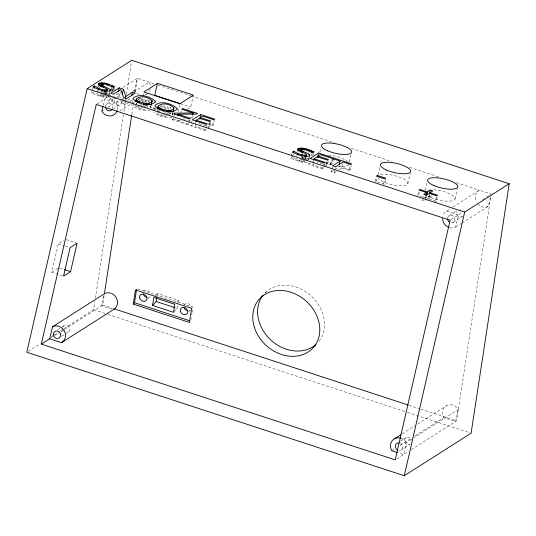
<?xml version="1.0" encoding="UTF-8"?>
<svg xmlns="http://www.w3.org/2000/svg" width="536" height="536" viewBox="0 0 536 536"><rect width="100%" height="100%" fill="white"/><g stroke="black" fill="none" stroke-linecap="round" stroke-linejoin="round"><path stroke-width="0.4" stroke-dasharray="2.68 2.01" d="M135.045 104.956L135.032 105.518C137.651 108.781 142.63 109.284 146.589 109.297M150.355 107.783L150.415 106.094M172.19 114.918L172.88 112.292M411.306 449.65L456.572 420.834L490.715 197.355M64.079 328.528L93.619 309.721L94.879 301.46M95.381 298.157L123.387 114.791M123.896 111.488L125.283 102.403M125.404 101.572L125.786 99.1M126.543 94.142L131.461 61.928M64.441 329.426L102.678 305.085L104.413 293.748M131.782 114.624L133.544 103.066M135.313 91.515L137.33 78.303L153.899 83.723M157.155 295.075L157.396 293.473L178.381 300.334L178.133 301.935M174.066 311.731L177.155 308.354L177.644 305.145M190.943 319.536L191.185 317.962M191.667 314.813L191.908 313.238M192.029 312.455L192.873 306.94L136.673 288.562M108.768 96.694C102.932 98.316 96.828 95.301 91.602 92.916L91.944 91.421M92.118 90.671L92.802 87.676M62.786 275.873L51.771 272.268L58.29 243.813L63.905 240.235M97.766 87.408L98.108 85.914M97.974 87.1L98.323 85.606M105.492 95.797L102.316 95.911L97.378 94.436L98.235 90.691M99.073 89.378L99.589 87.134M100.239 96.333L100.58 94.832M100.755 94.081L101.264 91.837M101.338 95.71L102.195 91.964M101.92 96.735L102.436 94.49M102.611 93.74L103.12 91.495M103.542 94.537L104.058 92.293M103.455 97.009L103.796 95.509M103.971 94.758L104.486 92.514M105.11 93.813L105.458 92.313M105.244 93.847L105.585 92.346M104.935 97.177L105.284 95.676M105.451 94.932L105.967 92.681M103.12 105.545L104.58 99.153L116.379 103.013L120.56 100.353M106.128 93.947L106.47 92.453M106.168 97.217L106.51 95.723M106.684 94.973L107.193 92.728M107.602 95.649L108.285 92.654M108.145 96.969L109.17 92.473M109.203 94.751L109.8 92.205M109.572 94.651L109.914 93.15M111.193 90.035L111.709 87.783M116.171 97.606L112.185 100.138L109.398 99.227L110.429 94.731M111.454 91.475L112.145 88.474M112.473 91.421L113.156 88.427M112.674 90.591L113.19 88.346M112.902 90.664L113.411 88.42M114.248 89.807L114.59 88.313M112.185 100.138L112.533 98.644M112.225 97.431L117.873 93.834L118.215 92.339M120.272 97.86L119.495 95.488L120.352 91.743M128.975 102.229L125.444 104.473L122.101 103.381L122.617 101.136M122.784 100.386L123.3 98.142M124.419 102.443L125.109 99.448M125.444 104.473L126.643 99.234M133.189 91.174L134.583 90.289L137.33 78.303L122.697 87.623M132.117 102.765L132.633 100.52M136.311 105.177L136.827 102.925M136.861 107.227L137.203 105.733M138.69 100.085L139.032 98.584M138.013 107.77L138.871 104.024M139.695 100.641L140.378 97.646M140.794 101.338L141.651 97.592M139.782 106.785L140.298 104.54M141.886 100.775L142.623 97.579M142.804 96.781L143.715 92.782M142.02 102.168L143.045 97.673M140.975 108.734L141.316 107.234M141.491 106.49L142.006 104.239M143.608 101.619L144.291 98.624M142.804 107.562L143.32 105.317M145.082 101.947L145.939 98.202M144.244 107.77L144.754 105.518M146.656 102.41L147.346 99.415M145.631 107.85L146.315 104.855M147.099 107.053L147.447 105.552M148.264 102.182L148.78 99.937M104.044 295.343L101.666 305.728L111.89 309.071M149.611 101.974L150.12 99.73M150.69 107.22L151.038 105.719M153.778 110.657L154.636 106.912M157.035 111.91L157.55 109.666M158.147 112.312L158.656 110.068M167.976 112.741L167.118 116.486L162.803 115.876L158.69 114.369L159.547 110.624M160.519 107.227L161.035 104.976M161.524 107.783L162.04 105.532M162.797 107.729L163.312 105.478M161.269 115.428L161.611 113.927M164.023 108.553L164.706 105.559M162.803 115.876L163.661 112.131M165.262 109.505L166.294 105.009M164.632 114.704L165.323 111.709M166.91 109.083L167.601 106.088M165.731 116.406L166.589 112.661M168.492 109.552L169.349 105.806M168.76 114.939L169.276 112.694M170.093 109.324L170.783 106.329M169.925 114.751L170.441 112.506M172.525 114.362L172.867 112.861M180.552 120.185L176.512 120.211L188.953 124.285L187.955 124.921L172.284 119.796L172.8 117.552M172.284 119.796L173.329 119.133L174.187 115.387M178.053 111.743L179.694 104.554M180.98 112.225L181.322 110.724M187.325 109.25L190.722 107.093L193.101 96.701M187.955 124.921L188.297 123.421M189.295 122.784L189.985 119.789M191.935 118.222L192.618 115.227M206.963 125.344L205.931 129.839L204.933 130.476L190.903 125.886L191.935 121.391M195.231 124.727L195.747 122.483M204.933 130.476L205.275 128.975M209.529 122.349L208.323 127.588L209.328 126.952L210.353 122.456M208.457 124.432L212.403 125.719L213.603 120.479M212.403 125.719L213.402 125.082L214.434 120.587M307.456 162.174C301.701 163.071 295.993 160.559 290.914 158.127L291.256 156.626M291.43 155.876L291.946 153.631M290.914 158.127L292.328 157.229L293.011 154.234M304.803 161.001C300.508 161.812 296.046 159.648 292.535 157.296L293.226 154.301M296.971 152.244L297.433 150.388M296.689 159.641L297.031 158.147M299.55 161.537L300.582 157.041M301.956 155.802L302.471 153.557M301.232 161.946L301.58 160.445M301.748 159.695L302.438 156.7M301.976 159.621L302.659 156.626M302.853 159.741L303.369 157.497M302.773 162.214L303.798 157.718M304.254 159.768L304.77 157.517M304.254 162.381L304.595 160.887M304.763 160.137L305.453 157.142M305.306 158.763L305.661 157.256M305.44 159.159L305.781 157.658M305.822 160.927L306.679 157.182M308.039 155.299L308.729 152.304M306.914 160.854L307.771 157.108M308.146 159.179L308.488 157.678M308.595 159.654L309.111 157.41M308.883 159.855L309.399 157.611M313.955 163.969L312.696 164.773L323.744 168.384L322.739 169.021L308.716 164.438L309.058 162.937M310.94 155.929L311.456 153.685M311.959 155.876L312.327 154.301M313.56 155.018L313.902 153.517M313.044 163.272L313.553 161.028M319.825 152.325L320.923 147.527M322.739 169.021L323.255 166.776M323.429 166.026L323.938 163.781M324.086 166.89L324.769 163.889M326.303 165.389L327.335 160.894M328.166 161.008L327.134 165.497L316.843 162.133M325.473 162.723L330.21 164.271L331.235 159.775M330.21 164.271L331.208 163.634L332.24 159.138M332.4 159.353L331.201 164.592L332.206 163.956L333.064 160.21M336.286 171.493L334.25 172.786L331.268 171.815L331.784 169.564M331.952 168.813L332.467 166.569M334.25 172.786L335.449 167.547M339 169.765L341.72 168.036L342.745 163.54M349.392 161.906L351.033 154.71M341.72 168.036L349.251 170.495L350.45 165.256M349.251 170.495L350.256 169.858L351.281 165.363M375.106 181.389L375.964 177.644M375.964 181.483L376.821 177.738M378.074 174.81L379.903 166.823M383.602 184.17L384.634 179.674M385.491 179.768L384.459 184.263L376.734 181.738M407.822 183.593L410.201 173.208M417.745 195.278L418.77 190.782M419.34 191.7L418.482 195.446L426.087 197.931L428.961 196.109L429.303 194.608M422.649 198.843L423.333 195.848M425.262 190.246L427.092 182.253M425.35 197.764L425.691 196.27M425.149 199.66L425.839 196.665M426.087 197.931L426.435 196.437M427.681 199.332L428.706 194.836M437.229 196.745L436.197 201.241L428.592 198.755L429.45 195.01M428.592 198.755L431.46 196.926L431.808 195.426M436.317 197.328L435.286 201.817L436.197 201.241M455.01 199.024L457.389 188.639M411.246 439.453L406.328 442.582L403.581 454.568L398.054 452.759M449.938 227.753A9.206 8.402 57.5 0 0 453.711 227.793L455.701 227.023L458.474 214.903L446.615 211.023A9.206 8.402 57.5 0 0 442.796 216.202M461.965 223.036L488.43 206.193L490.474 197.295M458.293 409.504L455.546 421.484L443.687 417.611L442.796 415.507A9.152 8.355 57.5 0 1 447.439 405.203A9.152 8.355 57.5 0 1 458.293 409.504L414.053 437.664M97.09 89.68L97.083 90.403L97.894 91.214M147.996 298.565L150.053 296.314A4.033 3.317 42.4 0 1 148.646 297.319M155.346 295.725L157.396 293.473M176.833 302.023L178.381 300.334M188.692 311.851L190.233 310.163M265.153 292.924L266.231 291.752M152.787 109.344L153.966 107.91L153.872 107.153L152.432 105.612M91.602 92.916L93.016 92.018L97.378 94.436M96.929 104.024L110.155 95.602M109.398 99.227L111.522 97.88M116.835 97.184L119.495 95.488M107.187 103.716L116.098 98.041M101.84 111.133L104.627 109.364M108.105 107.146L119.253 100.044M121.257 99.904L123.347 98.577M133.799 91.924L149.122 82.162A9.125 8.328 57.5 0 1 150.415 86.671M113.083 109.123L119.937 104.761M127.776 100.306L131.126 98.175M129.679 101.78L133.913 99.086M119.903 111.006L132.446 103.019M133.142 102.577L134.536 101.686M138.02 99.468L140.807 97.693M144.988 95.033L146.382 94.148M144.553 101.806L148.626 99.214M190.903 125.886L193.02 124.54M196.149 125.424L194.89 126.228L205.931 129.839M51.771 272.268L58.786 267.806M308.716 164.438L312.95 161.738M57.808 329.633L59.864 328.327M62.605 326.585L63.972 325.707M28.207 351.361L40.167 343.75M51.416 336.588L53.526 335.241M54.23 334.792L57.747 332.555M60.561 330.766L63.375 328.977M51.094 337.921L53.908 336.132M54.605 335.683L60.226 332.112M60.93 331.663L63.737 329.875M61.6 336.387L65.707 333.767M66.397 333.332L67.764 332.461M331.268 171.815L333.982 170.079M334.665 169.651L338.739 167.058M423.453 199.613L422.308 200.343L424.807 201.161L425.959 200.43M446.615 211.023L450.099 208.805M452.887 207.037L479.345 190.186L491.224 194.059L482.166 199.821M449.282 215.646L456.819 210.849M450.816 219.773L462.655 212.243M453.121 222.366L462.032 216.698M455.701 227.023L461.268 223.479M402.255 433.805L414.898 425.758M417.705 423.976L446.495 405.645M400.553 441.141L406.033 437.657M391.729 450.689L394.536 448.9M400.151 445.322L412.09 437.724M414.898 435.935L443.687 417.611M400.968 450.046L409.879 444.378A3.873 3.531 57.5 0 1 404.714 442.441A3.873 3.531 57.5 0 1 406.603 437.41A3.873 3.531 57.5 0 1 411.434 440.224M396.627 458.997L408.499 451.439M136.05 103.863L136.948 103.408M154.777 109.994L155.956 109.411M488.43 206.193L486.44 206.956A9.206 8.402 57.5 0 1 477.951 204.115M150.234 110.295C143.956 110.825 136.385 109.666 131.856 105.023L131.776 104.265M172.063 117.438C165.792 117.967 158.221 116.801 153.691 112.165M173.329 119.133L176.538 119.099M182.944 119.046L185.349 119.026M187.828 120.131L191.868 120.104M157.879 85.03L190.501 95.703M191.298 95.957L334.524 142.817M351.234 148.278L391.816 161.557M409.323 167.286L438.763 176.914M456.27 182.642L479.345 190.186A9.206 8.402 57.5 0 0 476.524 202.146M180.552 103.763L190.722 107.093M117.873 93.834L121.397 94.993M190.662 117.645L192.223 118.154M208.725 123.555L213.402 125.082M325.754 161.845L331.208 163.634M339.268 166.267L350.256 169.858M428.961 196.109L431.46 196.926M145.068 105.25L157.584 109.344M167.748 112.667L173.222 114.456M199.037 123.588L209.328 126.952M66.096 239.605L76.32 242.949M58.29 243.813L64.581 245.87M65.372 246.125L69.305 247.411M59.576 268.06L63.509 269.347M175.6 307.845L177.155 308.354M102.678 305.085L112.225 308.207M408.854 405.229L419.99 408.868M420.787 409.129L456.572 420.834M93.619 309.721L107.126 314.143M107.924 314.398L406.717 412.144M407.514 412.398L471.09 433.195M303.711 158.2L300.542 156.767M106.45 93.88L100.58 91.08M158.69 114.369L156.86 112.661M171.647 112.667L172.538 113.793M296.395 155.614L296.71 156.01M121.317 101.016L122.101 103.381M148.11 92.829A9.125 8.328 57.5 0 1 142.884 95.12M139.199 94.43A9.125 8.328 57.5 0 1 134.583 90.289M150.194 88.956A9.125 8.328 57.5 0 1 148.593 92.279M116.379 103.013A9.125 8.328 57.5 0 1 117.451 109.8M400.995 438.187A9.152 8.355 57.5 0 1 406.328 442.582M105.572 105.914A3.873 3.531 57.5 0 1 109.934 103.481A3.873 3.531 57.5 0 1 112.647 108.232M399.869 443.091A3.873 3.531 57.5 0 1 402.663 447.366A3.873 3.531 57.5 0 1 399.166 450.461M447.661 217.851A3.873 3.531 57.5 0 1 451.714 215.325A3.873 3.531 57.5 0 1 454.83 219.525A3.873 3.531 57.5 0 1 451.325 222.782M348.842 164.297A15.484 4.71 12.9 0 1 338.538 166.267M331.503 165.001A15.484 4.71 12.9 0 1 325.607 163.071M328.28 155.078A15.484 4.71 12.9 0 1 347.569 161.577M380.473 174.649A15.484 4.71 12.9 0 1 404.191 179.205A15.484 4.71 12.9 0 1 399.782 185.717A15.484 4.71 12.9 0 1 378.101 178.16M433.718 189.751A15.484 4.71 12.9 0 1 453.141 195.801A15.484 4.71 12.9 0 1 448.485 201.174A15.484 4.71 12.9 0 1 428.244 196.062M427.661 190.079A15.484 4.71 12.9 0 1 428.921 189.851M121.645 101.592A3.873 3.531 57.5 0 1 117.19 104.996A3.873 3.531 57.5 0 1 114.811 99.354M117.893 97.632A3.873 3.531 57.5 0 1 118.838 97.807M462.762 216.135A3.873 3.531 57.5 0 1 457.992 216.216A3.873 3.531 57.5 0 1 456.907 211.291M459.988 209.563A3.873 3.531 57.5 0 1 460.933 209.744M62.678 327.007A3.873 3.531 57.5 0 1 68.695 326.96A3.873 3.531 57.5 0 1 66.9 332.782M63.369 331.596A3.873 3.531 57.5 0 1 62.772 330.779M265.092 292.81A36.294 29.849 42.4 0 1 311.55 296.354A36.294 29.849 42.4 0 1 318.196 342.263M190.133 310.21A4.033 3.317 42.4 0 1 189.342 310.605M184.029 305.379A4.033 3.317 42.4 0 1 187.714 303.537A4.033 3.317 42.4 0 1 191.218 306.981M143.735 291.316A4.033 3.317 42.4 0 1 147.507 290.391A4.033 3.317 42.4 0 1 150.522 293.695"/><path stroke-width="0.8" d="M135.889 101.773L136.412 98.966C140.432 94.966 148.485 96.989 152.077 100.661L151.206 104.976M157.718 108.915L158.247 106.101C162.267 102.108 170.314 104.125 173.905 107.803L173.041 112.111M41.339 344.132L96.232 104.466L450.126 220.222L395.233 459.881L41.339 344.132L49.694 338.819L52.434 326.833L104.413 293.748L131.655 115.448M133.27 304.086L135.434 289.916L191.633 308.294L189.469 322.464L133.27 304.086L134.509 302.726L136.553 289.346M152.579 305.433L153.799 297.413L174.776 304.274L173.557 312.294L152.579 305.433L156.177 301.493L156.787 297.48M509.2 183.741L471.09 433.195L404.285 475.727L26.8 352.259L87.18 88.628L131.715 60.273L509.2 183.741L464.665 212.095L404.285 475.727M94.041 87.529L94.383 86.028L98.751 88.447L102.711 89.713L105.967 90.068L107.153 89.458L106.443 88.601L99.267 85.224L98.45 84.413L98.463 83.683C103.776 81.418 109.96 84.735 114.932 86.812C111.622 88.728 106.564 82.243 102.054 84.293L101.244 86.912M94.081 88.346L94.597 86.095M98.49 84.856L98.832 83.355M98.946 85.331L99.462 83.087M98.403 89.941L98.751 88.447M99.622 85.921L100.312 82.926M100.527 86.631L101.384 82.886M101.713 85.794L102.054 84.293M101.606 86.584L101.76 84.668M102.343 84.454L102.684 82.953M102.255 87.066L102.597 85.566L101.954 85.09M103.783 84.628L104.125 83.127M102.369 91.214L102.711 89.713M103.327 87.596L103.669 86.102L102.597 85.566M104.225 91.542L104.567 90.041M106.845 85.291L107.187 83.797M105.626 91.562L105.967 90.068M102.932 106.342L101.84 111.133A9.125 8.328 57.5 0 0 110.135 115.97A9.125 8.328 57.5 0 0 117.25 110.53M106.51 91.308L107.026 89.063M106.644 91.703L107.153 89.458M108.46 85.78L108.808 84.286M109.887 91.757L110.403 89.505L103.669 86.102M111.883 87.04L112.225 85.539M70.585 271.665L77.104 243.203L70.089 247.672L63.57 276.127L70.585 271.665L64.293 269.608M113.331 87.676L113.672 86.175M118.382 91.589L119.24 87.844L123.474 89.231L125.793 96.453L125.277 98.698M122.275 94.47L123.474 89.231M131.642 95.924L132.499 92.179L135.286 93.09L126.818 98.483L123.474 97.391L120.861 89.499L113.558 94.148L110.771 93.237L119.24 87.844M135.903 101.21L136.412 98.966M136.379 101.606L136.405 99.529M137.002 102.175L137.343 100.681L136.727 100.105M137.886 102.738L138.228 101.237L137.343 100.681M139.045 103.274L139.387 101.773L138.228 101.237M143.487 104.567L143.836 103.066C146.556 103.468 150.321 103.823 152.063 101.23M144.928 104.768L145.269 103.274M146.315 104.855L146.663 103.354M147.614 104.801L147.956 103.307M148.78 104.621L149.122 103.12M151.052 105.156L152.077 100.661M157.484 83.341L143.903 91.984L179.882 103.756L193.463 95.106L157.484 83.341L154.743 95.321L180.552 103.763M157.731 108.352L158.247 106.101M158.214 108.741L158.234 106.664M158.83 109.317L159.172 107.823L158.556 107.247M159.715 109.873L160.063 108.379L159.172 107.823M160.874 110.416L161.215 108.915L160.063 108.379M162.301 110.932L162.643 109.431L161.215 108.915M163.835 111.381L164.177 109.88L162.643 109.431M166.756 111.91L167.098 110.416C169.423 110.584 172.518 110.584 173.899 108.366M168.15 111.991L168.492 110.496M169.443 111.944L169.791 110.45M170.609 111.756L170.957 110.262M173.048 111.548L173.905 107.803M174.361 114.637L174.703 113.136L193.134 112.975L192.793 114.476M177.537 115.722L177.885 114.222L196.478 114.088L197.496 113.438L182.669 108.587L181.671 109.23L193.134 112.975M195.921 121.732L196.263 120.231L199.405 118.228L209.697 121.598L210.702 120.962L200.41 117.592L200.069 119.093M199.72 118.999L200.745 114.503L214.775 119.093L213.77 119.729L202.729 116.118L200.41 117.592M293.353 152.733L293.701 151.239L298.063 153.651L302.023 154.924L305.286 155.273L306.471 154.663L305.755 153.812L298.579 150.428L297.768 149.618L297.775 148.894C303.095 146.623 309.279 149.939 314.243 152.023C310.934 153.939 305.875 147.454 301.373 149.504L300.562 152.117M293.567 152.8L293.909 151.306M297.802 150.06L298.15 148.566M298.257 150.542L298.773 148.291M297.721 155.152L298.063 153.651M298.941 151.132L299.624 148.137M300.013 151.085L300.696 148.09M300.924 151.795L301.373 149.504M301.312 151.152L301.996 148.157M301.567 152.271L301.909 150.77L301.071 149.872M303.095 149.832L303.436 148.338M301.681 156.418L302.023 154.924M302.639 152.807L302.981 151.306L301.909 150.77M304.595 150.114L304.937 148.619M306.156 150.502L306.498 149.001M304.944 156.773L305.286 155.273M305.822 156.512L306.177 155.011M305.956 156.907L306.471 154.663M307.778 150.984L308.12 149.49M309.574 151.608L309.915 150.114M309.373 156.211L309.714 154.716L308.803 153.966L302.981 151.306M311.195 152.244L311.537 150.743M312.642 152.881L312.984 151.387M313.728 160.277L314.069 158.783L317.218 156.78L327.503 160.143L328.508 159.507L318.216 156.144L317.875 157.638M317.526 157.544L318.558 153.055L332.581 157.638L331.583 158.274L320.535 154.663L318.216 156.144M333.231 159.46L333.573 157.966L351.623 163.869L350.624 164.505L343.094 162.04L335.623 166.797L332.642 165.818L340.105 161.068L332.575 158.602L333.573 157.966M339.248 164.813L340.105 161.068M425.865 195.519L426.549 192.525L418.944 190.032L419.856 189.456L427.46 191.942L430.334 190.113L432.833 190.93L429.966 192.759L437.57 195.251L436.659 195.828L429.055 193.342L426.18 195.171L423.681 194.354L426.549 192.525M426.602 195.687L427.46 191.942M429.477 193.858L430.334 190.113M94.383 86.028L92.976 86.926C98.202 89.311 104.299 92.326 110.141 90.705L110.403 89.505M125.793 96.453L132.499 92.179M174.703 113.136L173.657 113.806L189.329 118.932L190.327 118.289L177.885 114.222M200.745 114.503L192.277 119.897L206.306 124.479L207.305 123.843L196.263 120.231M293.701 151.239L292.288 152.137C297.514 154.515 303.617 157.53 309.453 155.916L309.714 154.716M318.558 153.055L310.089 158.442L324.113 163.031L325.111 162.395L314.069 158.783M49.694 338.819L61.486 342.678L113.465 309.587A9.125 8.328 57.5 0 0 117.438 301.333A9.125 8.328 57.5 0 0 111.595 293.46M394.53 438.723L400.854 434.703M167.098 110.416L164.177 109.88M143.836 103.066L139.387 101.773M87.18 88.628L464.665 212.095M156.177 301.493L174.823 307.59M134.509 302.726L189.911 320.85M113.813 308.723L408.063 404.968M397.263 452.498L391.729 450.689L390.831 448.585A9.152 8.355 57.5 0 1 392.767 440.069A9.152 8.355 57.5 0 1 400.995 438.187M104.413 293.748A9.125 8.328 57.5 0 1 110.878 293.192M449.188 227.539A9.206 8.402 57.5 0 1 442.562 218.474M52.434 326.833A9.125 8.328 57.5 0 1 64.233 330.692A9.125 8.328 57.5 0 1 61.486 342.678M112.312 109.123A3.873 3.531 57.5 0 1 108.285 110.671A3.873 3.531 57.5 0 1 105.478 106.885M397.337 449.858A3.873 3.531 57.5 0 1 395.508 445.53A3.873 3.531 57.5 0 1 398.925 442.917M449.49 222.179A3.873 3.531 57.5 0 1 447.573 218.822M315.992 344.467A36.294 29.849 42.4 0 1 270.68 339.864A36.294 29.849 42.4 0 1 263.022 295.169M187.459 310.666A4.033 3.317 42.4 0 1 183.962 307.229M146.764 297.38A4.033 3.317 42.4 0 1 143.266 293.942M155.333 101.92C149.624 107.354 138.523 103.756 133.23 99.033L133.149 98.276C138.884 92.862 149.933 96.453 155.239 101.157L155.333 101.92M177.168 109.063C171.46 114.496 160.358 110.892 155.058 106.175L154.978 105.411C160.713 100.004 171.761 103.595 177.074 108.299L177.168 109.063M377.337 175.493L376.305 176.143L384.808 178.924L385.833 178.267L377.337 175.493M433.872 185.536A15.484 4.71 12.9 0 0 457.751 187.044A15.484 4.71 12.9 0 0 436.465 177.771A15.484 4.71 12.9 0 0 433.872 185.536M386.684 170.106A15.484 4.71 12.9 0 0 410.569 171.607A15.484 4.71 12.9 0 0 389.277 162.334A15.484 4.71 12.9 0 0 386.684 170.106M327.704 150.81A15.484 4.71 12.9 0 0 351.583 152.318A15.484 4.71 12.9 0 0 330.297 143.045A15.484 4.71 12.9 0 0 327.704 150.81M53.332 334.538A3.873 3.531 57.5 0 0 58.859 338.129A3.873 3.531 57.5 0 0 58.699 331.596A3.873 3.531 57.5 0 0 53.332 334.538M254.386 327.329A36.294 29.849 42.4 0 0 311.155 349.76A36.294 29.849 42.4 0 0 293.279 293.118A36.294 29.849 42.4 0 0 254.386 327.329M180.364 311.168A4.033 3.317 42.4 0 0 186.535 314.15A4.033 3.317 42.4 0 0 185.074 307.811A4.033 3.317 42.4 0 0 180.364 311.168M139.668 297.882A4.033 3.317 42.4 0 0 145.839 300.864A4.033 3.317 42.4 0 0 144.385 294.525A4.033 3.317 42.4 0 0 139.668 297.882"/></g></svg>
